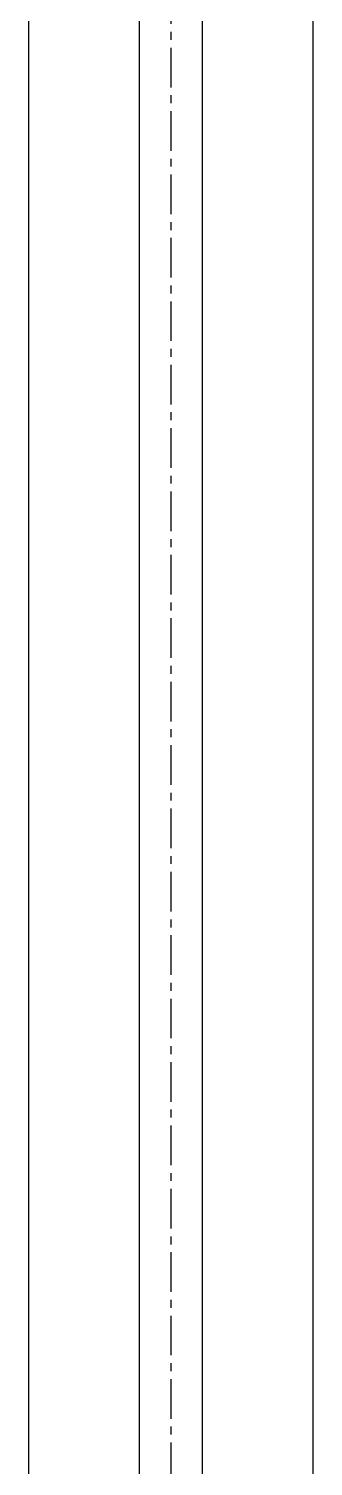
# Model space of a CAD drawing. Header units: inches. Extents: x 0 to 77285, y -118 to 40065.
# Drawn here: x 24802.6 to 24847.6, y 5371.6 to 5598.3 of the extents above; entities that cross this region are included whole.
import ezdxf

# ---------------------------------------------------------------- set-up
doc = ezdxf.new("R2010")
doc.units = ezdxf.units.IN
doc.header["$LTSCALE"] = 5
doc.header["$MEASUREMENT"] = 0
doc.linetypes.add('CENTER', pattern=[2, 1.25, -0.25, 0.25, -0.25])
doc.layers.add('11', color=1, linetype='CENTER')
doc.layers.add('A', color=8, linetype='Continuous')

# ---------------------------------------------------------------- blocks, each defined once
blk = doc.blocks.new('A$C476ed50a')
for p, q in [((347, -708.5, 0), (347, 0)), ((392, -708.5, 0), (392, 0))]:
    blk.add_line(p, q)
at = {"layer": '11'}
blk.add_line((369.5, -708.5, 0), (369.5, 0), dxfattribs=at)
at = {"layer": 'A'}
for p, q in [((364.5, -708.5, 0), (364.5, 0)), ((374.5, -708.5, 0), (374.5, 0))]:
    blk.add_line(p, q, dxfattribs=at)
blk = doc.blocks.new('A$C2e8a72d3')
blk.add_blockref('A$C476ed50a', (-186, 0))

msp = doc.modelspace()

# ---------------------------------------------------------------- block references
msp.add_blockref('A$C2e8a72d3', (24641.64404884, 5737.55931601, 0.00000001))

doc.saveas('drawing.dxf')
